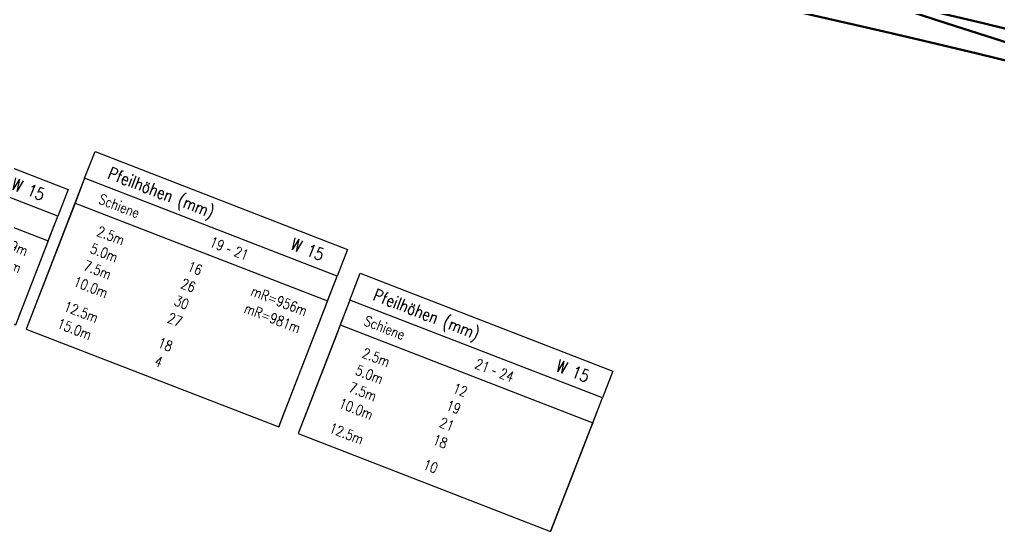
# Model space of a CAD drawing. Header units: millimetres. Extents: x 2688706 to 2690835, y 1254387 to 1255241.
# Drawn here: x 2689283.12 to 2689307, y 1254900.03 to 1254912.5 of the extents above; entities that cross this region are included whole.
import ezdxf
from ezdxf.enums import TextEntityAlignment as Align

# ---------------------------------------------------------------- set-up
doc = ezdxf.new("R2010")
doc.units = ezdxf.units.MM
doc.linetypes.add('STRICHPUNKT', pattern=[1, 0.5, -0.25, 0, -0.25])
for name, color, linetype in [('A-GL-0015-_____', 1, 'STRICHPUNKT'), ('BS-TR-B-Gleisstrang-LinieGeometrie', 7, 'Continuous'), ('BS-TR-N-Gleisstrang-LinieGeometrie', 7, 'Continuous'), ('D-TB-0015-_____', 7, 'Continuous')]:
    doc.layers.add(name, color=color, linetype=linetype)
doc.styles.add('R8', font='simplex.shx', dxfattribs={"width": 0.8})
doc.styles.get("Standard").update_dxf_attribs({"font": 'arial.ttf'})

# ---------------------------------------------------------------- blocks, each defined once
blk = doc.blocks.new('WeiVlpPfHoeTitel')
blk.add_lwpolyline([(-4.28612223837832e-17, -0.7), (0, 0), (6.6, 0), (6.6, -0.7)])
at = {"style": 'R8', "width": 0.8}
blk.add_attdef('ATTR1', (0.5, -0.5), '', height=0.3, dxfattribs=at)
blk.add_attdef('ATTR2', text='', height=0.3, dxfattribs=at).set_placement((6.1, -0.5000000000000011), align=Align.RIGHT)
blk = doc.blocks.new('WeiVlpPfHoeSub')
blk.add_lwpolyline([(6.6, 1.110223024625157e-16), (-3.979970649922726e-17, 1.110223024625157e-16), (-3.979970649922726e-17, -0.6499999999999999), (6.6, -0.6499999999999999)], close=True)
blk.add_text('-', height=0.25).set_placement((3.903069799587524, -0.45), align=Align.CENTER)
at = {"style": 'R8', "width": 0.8}
blk.add_attdef('ATTR1', text='', height=0.25, dxfattribs=at).set_placement((1.1, -0.45), align=Align.CENTER)
blk.add_attdef('ATTR2', text='', height=0.25, dxfattribs=at).set_placement((3.759308788601682, -0.45), align=Align.RIGHT)
blk.add_attdef('ATTR3', (4.054418269572249, -0.45), '', height=0.25, dxfattribs=at)
blk = doc.blocks.new('WeiVlpAbstLeer')
for points in [[(0, 0), (0, -0.2)], [(6.6, 1.110223024625157e-16), (6.6, -0.1999999999999999)]]:
    blk.add_lwpolyline(points)
blk.add_attdef('ATTR1', text='', height=0.1).set_placement((1.1, -0.15), align=Align.CENTER)
blk = doc.blocks.new('WeiVlpAbstZeile')
for points in [[(0, 0), (0, -0.45)], [(6.6, 1.110223024625157e-16), (6.6, -0.4499999999999999)]]:
    blk.add_lwpolyline(points)
at = {"style": 'R8', "width": 0.8}
for tag, p in [('ATTR1', (1.1, -0.35)), ('ATTR2', (3.3, -0.35)), ('ATTR3', (5.5, -0.35))]:
    blk.add_attdef(tag, text='', height=0.25, dxfattribs=at).set_placement(p, align=Align.CENTER)
blk = doc.blocks.new('Weiche-15')
at = {"layer": 'A-GL-0015-_____', "flags": 128}
blk.add_lwpolyline([(419.83895, 11.29781, 0.003607865654043509), (432.78582, 12.33291, 0.0005778882366978131), (434.8829730517941, 12.51826663011392, 0.0005640373837236005), (436.9796973297944, 12.7084123597407, 0.0005501865310880182), (439.0759926937243, 12.90323005555154, 0.0005363356787352098), (441.1718597821388, 13.10260263230502, 0.0005224848264887163), (443.2672999924924, 13.30641305438422, 0.000508633974426861), (445.3623154618426, 13.51454433720844, 0.0004947831227551143), (447.4569090472247, 13.72687954839432, 0.0004809322710308942), (449.5510843061102, 13.94330180872595, 0.0004670814196756011), (451.6448454768738, 14.16369429293183, 0.0004532305682466667), (453.7381974592714, 14.38794023027219, 0.0004393797171654458), (455.83114579493, 14.61592290494248, 0.000425528866205388), (457.9236966478476, 14.8475256562992, 0.0004116780155718247), (460.015856784907, 15.08263187891282, 0.0003978271650381603), (462.1076335564003, 15.3211250224532, 0.0003839763143777667), (464.1990348765667, 15.56288859141363, 0.0003701254642280183), (466.2900692041427, 15.80780614467754, 0.0003562746139303033), (468.3807455229255, 16.05576129493524, 0.000342423763905985), (470.4710733223489, 16.30663770795409, 0.0003285729141444139), (472.5610625780725, 16.56031910170869, 0.0003147220642029705), (474.6507237325855, 16.81668924535948, 0.000300871214719114), (476.7400676758116, 17.07563195819287, 0.0002870203650340875), (478.8291057257532, 17.33703110823886, 0.0002731695155693189), (480.9178496091179, 17.6007706109881, 0.0002593186663141821), (483.0063114419746, 17.866734427874, 0.0002454678170420386), (485.0945037104171, 18.13480656467466, 0.0002316169679582705), (487.1824392512395, 18.40487106981224, 0.000217766119052233), (489.2701312326229, 18.67681203255474, 0.0002039152698813173), (491.3575931348325, 18.95051358112658, 0.0001900644212988732), (493.4448387309259, 19.22585988073168, 0.0001762135724302912), (495.5318820674701, 19.50273513149634, 0.0001623627236969281), (497.6187374452692, 19.78102356633557, 0.0001485118746561659), (499.7054194000999, 20.06060944874962, 0.0001346610261611838), (501.7919426834588, 20.34137707055511, 0.0001208101782019989), (503.8783222433009, 20.62321074955477, 0.0001069593294711759), (505.9645732048224, 20.90599482715731, 9.310848082247697e-05), (508.0507108512062, 21.18961366594269, 7.925763224524444e-05), (510.1367506044003, 21.47395164718684, 6.540678372883944e-05), (512.2227, 21.75895, 6.111675872858242e-05), (514.4025847080444, 22.0572749857547, 6.111675872858242e-05)], format="xyb", dxfattribs=at)
at = {"layer": 'D-TB-0015-_____', "flags": 128}
for points in [[(434.8747383251763, -1.402096400446439), (434.8747383251763, -5.352096400446432), (441.4747383251763, -5.352096400446432), (441.4747383251763, -1.402096400446439)], [(441.9747383251763, -1.8334538379274), (441.9747383251763, -5.333453837927402), (448.5747383251763, -5.333453837927402), (448.5747383251763, -1.8334538379274)], [(428, -2.500000000000008), (428, -5.350000000000005), (434.6, -5.350000000000005), (434.6, -2.500000000000008)]]:
    blk.add_lwpolyline(points, close=True, dxfattribs=at)
at = {"layer": 'D-TB-0015-_____'}
for name, p, values in [('WeiVlpPfHoeTitel', (434.8747383251763, -0.7020964004464396), {'ATTR1': 'Pfeilhöhen (mm)', 'ATTR2': 'W 15'}), ('WeiVlpPfHoeTitel', (441.9747383251763, -1.133453837927401), {'ATTR1': 'Pfeilhöhen (mm)', 'ATTR2': 'W 15'}), ('WeiVlpPfHoeSub', (434.8747383251763, -1.402096400446439), {'ATTR1': 'Schiene ', 'ATTR2': '19', 'ATTR3': '21'}), ('WeiVlpPfHoeTitel', (428, -1.800000000000009), {'ATTR1': 'Pfeilhöhen (mm)', 'ATTR2': 'W 15'}), ('WeiVlpPfHoeSub', (441.9747383251763, -1.833453837927401), {'ATTR1': 'Schiene ', 'ATTR2': '21', 'ATTR3': '24'}), ('WeiVlpAbstZeile', (434.8747383251763, -2.252096400446439), {'ATTR1': '2.5m', 'ATTR2': '16', 'ATTR3': 'mR=956m'}), ('WeiVlpPfHoeSub', (428, -2.500000000000008), {'ATTR1': 'Schiene ', 'ATTR2': '15', 'ATTR3': '19'}), ('WeiVlpAbstZeile', (434.8747383251763, -2.702096400446438), {'ATTR1': '5.0m', 'ATTR2': '26', 'ATTR3': 'mR=981m'}), ('WeiVlpAbstZeile', (441.9747383251763, -2.6834538379274), {'ATTR1': '2.5m', 'ATTR2': '12'}), ('WeiVlpAbstZeile', (434.8747383251763, -3.152096400446437), {'ATTR1': '7.5m', 'ATTR2': '30'}), ('WeiVlpAbstZeile', (441.9747383251763, -3.133453837927401), {'ATTR1': '5.0m', 'ATTR2': '19'}), ('WeiVlpAbstZeile', (428, -3.350000000000008), {'ATTR1': '2.5m', 'ATTR2': '12', 'ATTR3': 'mR=899m'}), ('WeiVlpAbstZeile', (428, -3.800000000000007), {'ATTR1': '5.0m', 'ATTR2': '17', 'ATTR3': 'mR=899m'}), ('WeiVlpAbstZeile', (434.8747383251763, -3.602096400446436), {'ATTR1': '10.0m', 'ATTR2': '27'}), ('WeiVlpAbstZeile', (441.9747383251763, -3.583453837927401), {'ATTR1': '7.5m', 'ATTR2': '21'}), ('WeiVlpAbstZeile', (441.9747383251763, -4.033453837927401), {'ATTR1': '10.0m', 'ATTR2': '18'}), ('WeiVlpAbstZeile', (428, -4.250000000000006), {'ATTR1': '7.5m', 'ATTR2': '15', 'ATTR3': 'mR=899m'}), ('WeiVlpAbstZeile', (434.8747383251763, -4.252096400446435), {'ATTR1': '12.5m', 'ATTR2': '18'}), ('WeiVlpAbstZeile', (428, -4.700000000000006), {'ATTR1': '10.0m', 'ATTR2': '6', 'ATTR3': 'mR=910m'}), ('WeiVlpAbstZeile', (434.8747383251763, -4.702096400446434), {'ATTR1': '15.0m', 'ATTR2': '4'}), ('WeiVlpAbstZeile', (441.9747383251763, -4.683453837927401), {'ATTR1': '12.5m', 'ATTR2': '10'})]:
    blk.add_blockref(name, p, dxfattribs=at).add_auto_attribs(values)
for p in [(434.8747383251763, -2.052096400446439), (441.9747383251763, -2.4834538379274), (428, -3.150000000000008), (434.8747383251763, -4.052096400446436), (441.9747383251763, -4.483453837927401), (434.8747383251763, -5.152096400446434), (441.9747383251763, -5.133453837927402)]:
    blk.add_blockref('WeiVlpAbstLeer', p, dxfattribs=at)

msp = doc.modelspace()

# ---------------------------------------------------------------- linework, layer by layer
at = {"layer": 'BS-TR-B-Gleisstrang-LinieGeometrie', "lineweight": 50}
msp.add_polyline3d([(2689307.62711591, 1254912.15821496, 455.077317260822), (2689306.63177523, 1254912.4000206, 455.074071730998), (2689305.63559716, 1254912.6383529, 455.071061234506), (2689304.63859382, 1254912.87320896, 455.06828577087), (2689303.64077733, 1254913.10458592, 455.065745339651), (2689302.64215984, 1254913.33248097, 455.063439940449), (2689301.64275351, 1254913.55689134, 455.061369572898), (2689300.64257048, 1254913.77781429, 455.059534236673), (2689299.64162293, 1254913.99524714, 455.057933931484), (2689299.64162, 1254913.99526, 455.05793), (2689298.65283949, 1254914.20967646, 455.056580011345), (2689297.66449488, 1254914.4260933, 455.055418091436), (2689296.67659021, 1254914.64450964, 455.054292416503), (2689295.68912954, 1254914.86492457, 455.0531843909459), (2689294.7021169, 1254915.0873372, 455.052094014752), (2689293.71555635, 1254915.31174662, 455.051021287934)], dxfattribs=at)
at = {"layer": 'BS-TR-N-Gleisstrang-LinieGeometrie', "color": 1, "lineweight": 50, "true_color": 0xff0000}
for points in [[(2689319.29294184, 1254908.26670643, 455.150138238874), (2689318.31111078, 1254908.54925456, 455.146653774022), (2689317.32830041, 1254908.82837718, 455.143202342234), (2689316.34452267, 1254909.10407092, 455.139783943498), (2689315.35978952, 1254909.3763324, 455.136398577801), (2689314.37411296, 1254909.64515832, 455.133046245133), (2689313.38750495, 1254909.91054542, 455.129726945488), (2689312.39997749, 1254910.17249046, 455.12644067885), (2689311.4115426, 1254910.43099027, 455.123187445211), (2689310.4222123, 1254910.68604169, 455.119967244563), (2689309.43199861, 1254910.93764162, 455.116862392541), (2689308.44091358, 1254911.18578701, 455.113994173702), (2689307.44896925, 1254911.43047484, 455.111363677041), (2689306.4561777, 1254911.67170213, 455.108970902131), (2689305.46255099, 1254911.90946595, 455.106815848584), (2689304.4681012, 1254912.1437634, 455.104898516051), (2689303.47284043, 1254912.37459165, 455.103218904218), (2689302.47678079, 1254912.60194788, 455.101777012815), (2689301.47993437, 1254912.82582932, 455.100572841605), (2689300.48231331, 1254913.04623326, 455.099606390395), (2689299.48392974, 1254913.26315702, 455.098877659027)], [(2689304.77751241, 1254912.70890561, 455.074890218413), (2689305.72190925, 1254912.40518192, 455.081302245415), (2689306.66690627, 1254912.10333082, 455.087505491449), (2689307.61249978, 1254911.80335351, 455.09349995734)]]:
    msp.add_polyline3d(points, dxfattribs=at)

# ---------------------------------------------------------------- block references
at = {"extrusion": (0.01804329616286901, 0.07246316341935963, 0.9972078667012402), "rotation": 172.7855303407952}
msp.add_blockref('Weiche-15', (-2305957.945385838, -1862323.821190858, 139912.5914513222), dxfattribs=at)

doc.saveas('drawing.dxf')
